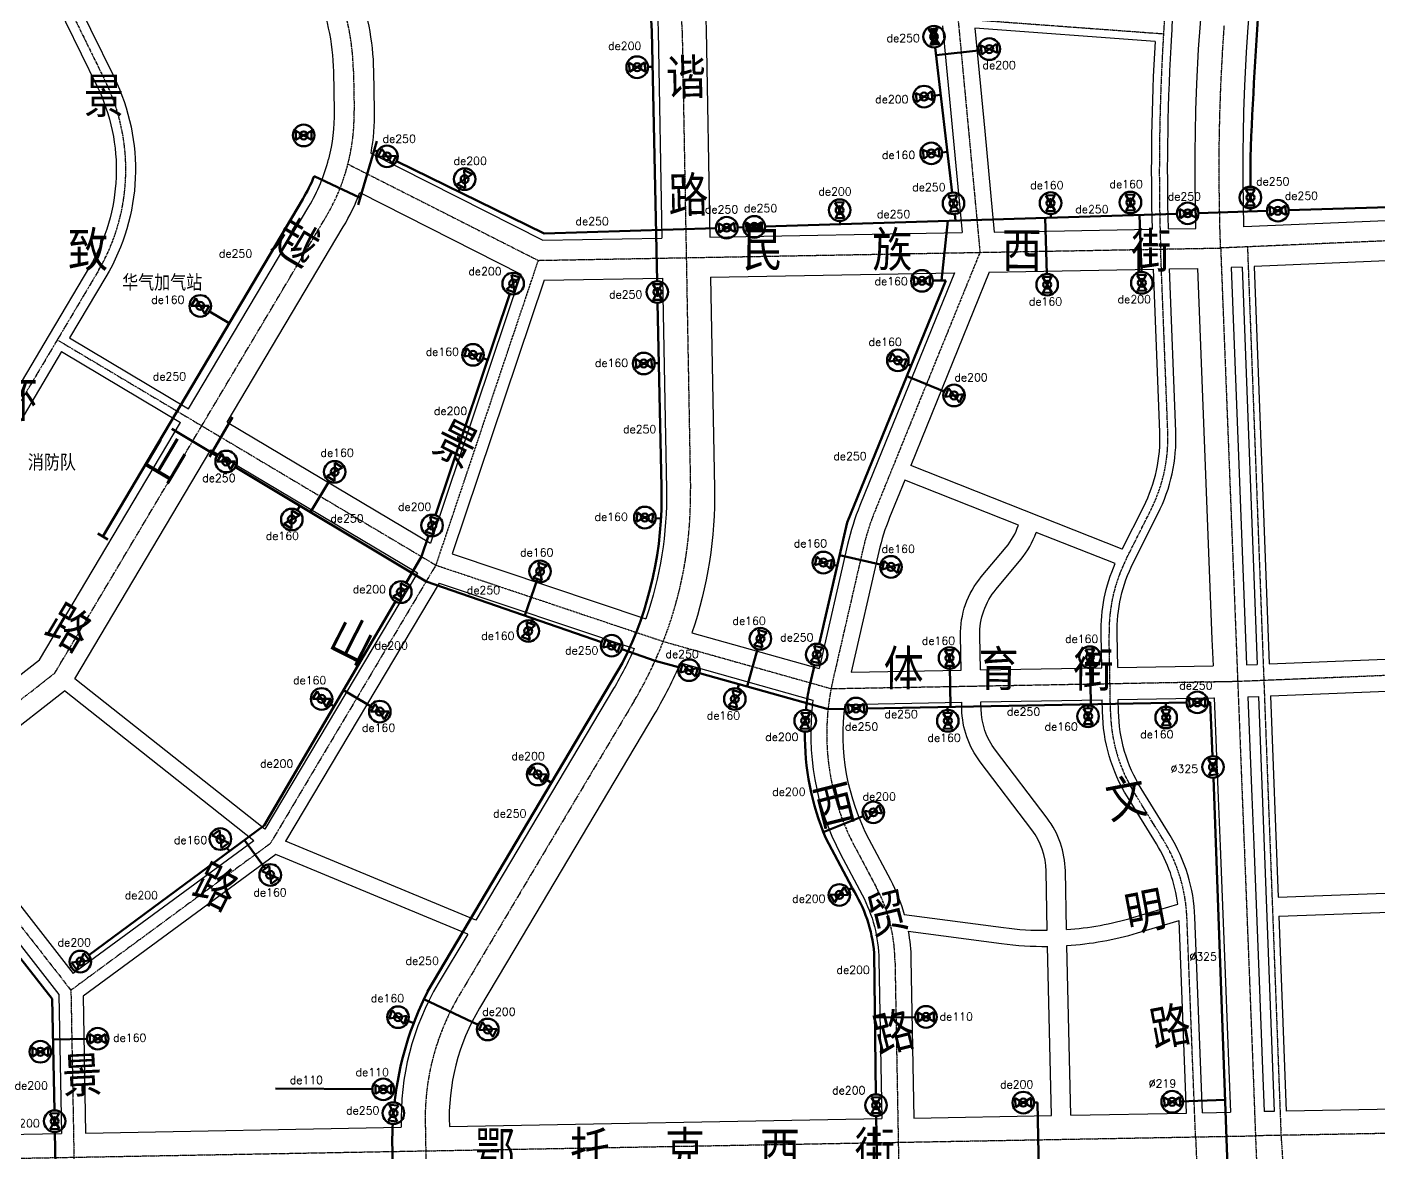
# Model space of a CAD drawing. Header units: millimetres. Extents: x 429861 to 37403537, y 4398138 to 8816131.
# Drawn here: x 434002 to 435691, y 4406158 to 4407564 of the extents above; entities that cross this region are included whole.
import ezdxf

# ---------------------------------------------------------------- set-up
doc = ezdxf.new("R2010")
doc.units = ezdxf.units.MM
doc.linetypes.add('CENTER', pattern=[2, 1.25, -0.25, 0.25, -0.25])
for name, color, linetype in [('中心线', 55, 'CENTER'), ('路名', 21, 'Continuous'), ('路网', 253, 'Continuous')]:
    doc.layers.add(name, color=color, linetype=linetype)
for name, color, linetype, lineweight in [('燃气周边建筑', 211, 'Continuous', 30), ('燃气标注(管)', 111, 'Continuous', 30), ('燃气标注(阀)', 2, 'Continuous', 30), ('燃气管(PE)', 5, 'Continuous', 100), ('燃气管(钢)', 1, 'Continuous', 100), ('燃气阀门(PE)', 6, 'Continuous', 50), ('燃气阀门(钢)', 3, 'Continuous', 50)]:
    doc.layers.add(name, color=color, linetype=linetype, lineweight=lineweight)
doc.styles.add('HZ', font='rs.shx', dxfattribs={"width": 0.8, "bigfont": 'hztxt.shx'})

# ---------------------------------------------------------------- blocks, each defined once
blk = doc.blocks.new('阀门PE')
at = {"layer": '燃气阀门(PE)'}
for p, q in [((-4.91, -2.83), (-4.91, 2.83)), ((-4.91, -2.83), (4.91, 2.83)), ((-4.91, 2.83), (4.91, -2.83)), ((4.91, 2.83), (4.91, -2.83))]:
    blk.add_line(p, q, dxfattribs=at)
for radius in [6.74, 2.47]:
    blk.add_circle((0, 0), radius, dxfattribs=at)
blk = doc.blocks.new('凝水缸PE')
at = {"layer": '燃气阀门(PE)'}
h = blk.add_hatch(dxfattribs=at)
h.set_pattern_fill('ANSI37', color=256, style=0)
h.set_pattern_definition([(45, (-494093.7521, -4411670.1049), (-1.12253201513, 1.12253201513), []), (135, (-494093.7521, -4411670.1049), (-1.12253201513, -1.12253201513), [])])
h.paths.add_polyline_path([(4.3, -2.5), (9.8, -5.7), (9.8, 5.7), (4.3, 2.5, -0.131568), (4.9, 0, -0.131568)])
h.paths.add_polyline_path([(-4.9, 0, -0.131568), (-4.3, 2.5), (-9.8, 5.7), (-9.8, -5.7), (-4.3, -2.5, -0.131568)])
h.paths.add_polyline_path([(0, 0), (4.3, 2.5, 0.577573), (-4.3, 2.5)])
h.paths.add_polyline_path([(4.3, -2.5), (0, 0), (-4.3, -2.5, 0.577573)])
at = {"layer": '燃气阀门(PE)', "xscale": 2, "yscale": 2, "zscale": 2}
blk.add_blockref('阀门PE', (0, 0), dxfattribs=at)
blk = doc.blocks.new('阀门钢')
at = {"layer": '燃气阀门(钢)'}
for p, q in [((-4.91, -2.83), (-4.91, 2.83)), ((-4.91, -2.83), (4.91, 2.83)), ((-4.91, 2.83), (4.91, -2.83)), ((4.91, 2.83), (4.91, -2.83))]:
    blk.add_line(p, q, dxfattribs=at)
for radius in [6.74, 2.47]:
    blk.add_circle((0, 0), radius, dxfattribs=at)

msp = doc.modelspace()

# ---------------------------------------------------------------- linework, layer by layer
at = {"layer": '中心线'}
for p, q in [((434040.6, 4407616.2), (434099.5, 4407496)), ((435421.4, 4407555.2), (435164.7, 4407574.1)), ((435164.7, 4407574.1), (435178.1, 4407431.9)), ((434820, 4407559.7), (434825.2, 4407276)), ((435495.3, 4407534.5), (435497.4, 4407566.1)), ((435493.1, 4407491.9), (435495.3, 4407534.5)), ((434409.4, 4407508.8), (434410.3, 4407459.4)), ((435492, 4407459.3), (435493.1, 4407491.9)), ((435491.3, 4407431.3), (435492, 4407459.3)), ((435178.1, 4407431.9), (435192.1, 4407282.6)), ((435491, 4407408.4), (435491.3, 4407431.3)), ((435490.9, 4407395.8), (435491, 4407408.4)), ((434402.5, 4407392.8), (434640.1, 4407272.6)), ((435490.9, 4407371.4), (435490.9, 4407395.8)), ((435492, 4407311.4), (435490.9, 4407371.4)), ((434219.9, 4407066), (434375.2, 4407327.1)), ((435492.8, 4407288), (435492, 4407311.4)), ((435894.5, 4407305.3), (435492.8, 4407288)), ((434640.1, 4407272.6), (435492.8, 4407288)), ((435192.1, 4407282.6), (435083.2, 4407014.5)), ((435426.8, 4407058.5), (435417.8, 4407286.9)), ((435492.8, 4407288), (435502.2, 4407049.2)), ((435526.3, 4407289.5), (435568.2, 4406179.8)), ((434640.1, 4407272.6), (434512.3, 4406892)), ((434640.1, 4407272.6), (434640.1, 4407272.6)), ((434825.2, 4407276), (434830.4, 4406987.1)), ((434089.9, 4407258.2), (434039.4, 4407173.3)), ((434039.4, 4407173.3), (433948.7, 4407020.9)), ((434039.4, 4407173.3), (434219.9, 4407066)), ((434036.2, 4406757.1), (434219.9, 4407066)), ((434219.9, 4407066), (434512.3, 4406892)), ((435502.2, 4407049.2), (435512, 4406800.6)), ((435083.2, 4407014.5), (435060.8, 4406959.1)), ((435374.7, 4406899.3), (435405.6, 4406960.7)), ((435046.3, 4406913.4), (435008.3, 4406748.2)), ((434512.3, 4406892), (434305.5, 4406544.3)), ((434512.3, 4406892), (434796.4, 4406796.7)), ((434796.4, 4406796.7), (435006.1, 4406737.8)), ((435355.2, 4406709.1), (435353.4, 4406805.8)), ((435512, 4406800.6), (435519.8, 4406602)), ((433856.7, 4406617.1), (434036.2, 4406757.1)), ((435514.1, 4406747), (435963.4, 4406765.3)), ((435006.1, 4406737.8), (435181, 4406740.9)), ((435181, 4406740.9), (435514.1, 4406747)), ((435484.1, 4406746.4), (435514.1, 4406747)), ((434760.2, 4406722.5), (434585.2, 4406428.3)), ((433856.7, 4406617.1), (434056.4, 4406361.1)), ((435421.1, 4406549), (435384.9, 4406607.8)), ((435519.8, 4406602), (435522.2, 4406542.2)), ((434305.5, 4406544.3), (434056.4, 4406361.1)), ((435035.7, 4406540.4), (435062.6, 4406489.6)), ((435522.2, 4406542.2), (435528.9, 4406372.5)), ((435461.5, 4406177.9), (435450.7, 4406452)), ((434585.2, 4406428.3), (434541.2, 4406354.3)), ((435085.9, 4406399.5), (435091.3, 4406101.2)), ((435528.9, 4406372.5), (435533.2, 4406262.2)), ((434056.4, 4406361.1), (434067.5, 4405750.1)), ((434056.4, 4406361.1), (434056.4, 4406361.1)), ((435533.2, 4406262.2), (435536.3, 4406179.2)), ((434499.1, 4406195.5), (434499.7, 4406160.5)), ((436008.8, 4406187.8), (435536.3, 4406179.3)), ((433576.6, 4406143.8), (435536.3, 4406179.3)), ((435461.5, 4406177.9), (435468, 4406012.2)), ((435536.3, 4406179.2), (435539.8, 4406094.4)), ((435568.2, 4406179.8), (435569.7, 4406158.3)), ((434499.7, 4406160.5), (434508.8, 4405659.5)), ((435569.7, 4406158.3), (435589.3, 4405662.3))]:
    msp.add_line(p, q, dxfattribs=at)
for centre, radius, start, end in [((434420.1, 4407552.5), 400, 1.0361, 31.2972), ((434109.4, 4407503.4), 300, 1.0361, 23.8029), ((438287, 4407382.9), 2870.8, 175.6882, 176.5577), ((438287, 4407382.9), 2870.8, 176.5577, 181.9201), ((433875, 4407386), 250, 329.259, 26.0961), ((434160.3, 4407454.9), 250, 345.6311, 1.0361), ((434160.3, 4407454.9), 250, 329.259, 345.6311), ((435226.9, 4407050.6), 200, 333.2935, 2.2556), ((434330.5, 4406978.1), 500, 338.722, 1.0361), ((435338.7, 4406846.2), 300, 157.8946, 167.0533), ((435553.4, 4406809.4), 200, 153.2935, 181.0361), ((434330.5, 4406978.1), 500, 329.259, 338.722), ((435300.7, 4406680.9), 300, 167.0533, 169.0723), ((435300.7, 4406680.9), 300, 169.0819, 207.9456), ((435555.1, 4406712.8), 200, 181.0361, 211.6461), ((435250.8, 4406444.1), 200, 2.2556, 31.6461), ((434885.9, 4406395.9), 200, 1.0361, 27.9456), ((434799, 4406200.9), 300, 149.259, 181.0361)]:
    msp.add_arc(centre, radius, start, end, dxfattribs=at)
at = {"layer": '燃气管(PE)'}
for p, q in [((434782.1, 4407558.9), (434788.8, 4407246.5)), ((435136.3, 4407538.6), (435157.4, 4407357.1)), ((435194, 4407535.3), (435137.4, 4407528.7)), ((434777.3, 4407514.2), (434783.4, 4407514.3)), ((435132.1, 4407478.2), (435143.2, 4407479.5)), ((434438.5, 4407421.4), (434415.3, 4407341.8)), ((434435.5, 4407410.2), (434439.2, 4407408.4)), ((435144.6, 4407407.3), (435151.5, 4407408.1)), ((435530, 4407364.5), (435530, 4407401.1)), ((434463.3, 4407396.5), (434647.5, 4407306.3)), ((434360.4, 4407377.7), (434417.9, 4407350.7)), ((434543.9, 4407365.2), (434540.7, 4407358.6)), ((434923.5, 4407314.8), (435438.2, 4407330.8)), ((435160.6, 4407330.3), (435161.5, 4407322.2)), ((435280.7, 4407330.6), (435280.8, 4407326)), ((435380.6, 4407331.5), (435380.6, 4407329.1)), ((435465.1, 4407331.7), (435550.8, 4407334.3)), ((435530.1, 4407333.7), (435530.1, 4407337.6)), ((435577.7, 4407335.2), (435761.2, 4407340.9)), ((434889.3, 4407313.8), (434896.6, 4407314)), ((435017.2, 4407321.8), (435017.3, 4407317.8)), ((435152, 4407321.9), (435143.9, 4407247.5)), ((435275.7, 4407255.6), (435273.5, 4407325.7)), ((435393.8, 4407258), (435391.6, 4407329.4)), ((434647.5, 4407306.3), (434862.4, 4407312.9)), ((435026.1, 4406945.3), (435149.3, 4407247.6)), ((435133, 4407247.3), (435149.3, 4407247.6)), ((434604.6, 4407230.8), (434511.8, 4406954.2)), ((434789.4, 4407219.6), (434794.3, 4406989.4)), ((434229.6, 4407208.8), (434254, 4407194.3)), ((434571.4, 4407150.3), (434577, 4407148.5)), ((434785.5, 4407144.1), (434791, 4407144.2)), ((435147.2, 4407108.9), (435100.6, 4407127.9)), ((435102, 4407142.6), (435105.9, 4407141.1)), ((434229.6, 4407027.2), (434258.3, 4407076.7)), ((434238.8, 4407028.4), (434182.5, 4407062.2)), ((434500.1, 4406871.5), (434261.9, 4407014.5)), ((434379, 4406997), (434355.7, 4406958.2)), ((434339.3, 4406960.5), (434342.6, 4406966.1)), ((434786.9, 4406950.6), (434793.7, 4406950.3)), ((435026.1, 4406945.3), (434991.3, 4406793.4)), ((434090.2, 4406931.3), (434102.4, 4406924.1)), ((434503.3, 4406928.7), (434494.5, 4406902.6)), ((434494.5, 4406902.6), (434475.4, 4406870)), ((435009.7, 4406892.2), (435013.7, 4406891.3)), ((435071.3, 4406892), (435016.8, 4406904.6)), ((434639.3, 4406874.8), (434623.4, 4406828.9)), ((434500.1, 4406871.5), (434719.3, 4406795.8)), ((434461.8, 4406846.7), (434297.8, 4406567)), ((434631, 4406819), (434633.3, 4406825.5)), ((434744.7, 4406787), (434786.3, 4406772.6)), ((434786.3, 4406772.6), (434815.6, 4406764.4)), ((434914.1, 4406787), (434901.2, 4406740.5)), ((434502.1, 4406359.6), (434745.7, 4406769.9)), ((434841.6, 4406757.1), (435002.3, 4406712.3)), ((434985.2, 4406767.2), (434978.2, 4406736.8)), ((435154.3, 4406766.2), (435155.2, 4406715)), ((435329.8, 4406767.3), (435330.7, 4406718.2)), ((434889.5, 4406737.8), (434891, 4406743.3)), ((434433.8, 4406714.1), (434396.8, 4406735.8)), ((434381.2, 4406718.1), (434385, 4406715.8)), ((435002.3, 4406712.3), (435023.9, 4406712.6)), ((435050.9, 4406713.1), (435450.1, 4406720.4)), ((435151.8, 4406707.4), (435151.7, 4406715)), ((435327.1, 4406713.1), (435327, 4406718.1)), ((435424.5, 4406711.5), (435424.4, 4406719.9)), ((435477.1, 4406720.9), (435479.8, 4406720.9)), ((435479.8, 4406720.9), (435482.6, 4406653.4)), ((434648, 4406625.6), (434656.9, 4406620.3)), ((435046.4, 4406578.3), (434996.4, 4406558.6)), ((434079, 4406404.9), (434297.8, 4406567)), ((433875.5, 4406550.5), (434033.1, 4406350.5)), ((434251.2, 4406539), (434254.4, 4406534.8)), ((434299.6, 4406512.9), (434273.1, 4406548.7)), ((434999.5, 4406551.1), (435032.6, 4406488.8)), ((435028.2, 4406486.4), (435032.6, 4406488.8)), ((435060.1, 4406407.6), (435062.2, 4406231)), ((434033.1, 4406350.5), (434035.8, 4406211.1)), ((434565, 4406317.9), (434497.3, 4406349.8)), ((434474.2, 4406324), (434484.7, 4406320.1)), ((435111.2, 4406327.6), (435061.1, 4406327.1)), ((434076.5, 4406300.3), (434034.1, 4406299.5)), ((434031.7, 4406284.6), (434034.4, 4406284.6)), ((434311.9, 4406238.4), (434433.1, 4406237.4)), ((434460.1, 4406237.2), (434462.8, 4406237.2)), ((435259.6, 4406221), (435264.1, 4406221.1)), ((435264.1, 4406221.1), (435265.6, 4406135.3)), ((435062.5, 4406204.1), (435063.8, 4406131.8)), ((434036.4, 4406184.1), (434037.7, 4406111.9)), ((434458.2, 4406159.8), (434459.2, 4406106.8))]:
    msp.add_line(p, q, dxfattribs=at)
at = {"layer": '燃气管(PE)', "flags": 128}
msp.add_lwpolyline([(434096.3, 4406927.7), (434346, 4407349, 0.035734), (434360.4, 4407377.7, 0.035734)], format="xyb", dxfattribs=at)
at = {"layer": '燃气管(PE)'}
for centre, radius, start, end in [((434369.2, 4407541.2), 413.3, 2.4646, 33.275), ((441855.9, 4407150.2), 6330.9, 175.79811, 177.72891), ((434332.5, 4406976.4), 461.9, 333.4414, 1.6155), ((435303.1, 4406679.9), 329.8, 170.0607, 174.5714), ((435303.1, 4406679.9), 329.8, 179.2535, 202.984), ((434873.2, 4406389.4), 187.8, 5.5584, 31.9337), ((434871.1, 4406173.7), 413.2, 153.2513, 173.4257), ((434871.1, 4406173.7), 413.2, 177.1628, 181.9303)]:
    msp.add_arc(centre, radius, start, end, dxfattribs=at)
at = {"layer": '燃气管(钢)'}
for p, q in [((435483.8, 4406626.4), (435514.6, 4405774.8)), ((435442, 4406222.1), (435498.3, 4406224.2))]:
    msp.add_line(p, q, dxfattribs=at)
at = {"layer": '路网', "ltscale": 0.2}
for p, q in [((435410.8, 4407546), (435185.9, 4407562.6)), ((435160.2, 4407257), (435064.7, 4407022)), ((435203.7, 4407257.8), (435105.6, 4407016.4)), ((435064.7, 4407022), (435042.2, 4406966.6)), ((435369.9, 4406912), (435105.6, 4407016.4)), ((435098.1, 4406997.9), (435079.3, 4406951.6)), ((435240.1, 4406941.7), (435098.1, 4406997.9)), ((435361.1, 4406893.9), (435262.5, 4406932.9)), ((434832.2, 4406807.4), (434991.2, 4406762.7)), ((434817.8, 4406769.9), (434983.5, 4406723.3)), ((434298.8, 4406562.3), (434061.1, 4406750.1)), ((434285, 4406547.8), (434048.3, 4406734.8)), ((434562.4, 4406448.6), (434324.7, 4406547.1)), ((434552.1, 4406431.3), (434312.3, 4406530.6)), ((435097.6, 4406455.8), (435221.6, 4406439.3)), ((435383.2, 4406451.9), (435439.3, 4406468.4)), ((435102.4, 4406435), (435219, 4406419.5)), ((435388.8, 4406432.7), (435440.8, 4406448)), ((434552.1, 4406431.3), (434515.4, 4406369.6)), ((434611, 4406413), (434567, 4406338.9))]:
    msp.add_line(p, q, dxfattribs=at)
at = {"layer": '路网', "ltscale": 2}
for p, q in [((435505.8, 4407263.6), (435514.2, 4407049.7)), ((435514.2, 4407049.7), (435524, 4406801.1)), ((435524, 4406801.1), (435525.3, 4406767.4)), ((435526.9, 4406727.5), (435531.8, 4406602.5)), ((435531.8, 4406602.5), (435534.2, 4406542.6)), ((435534.2, 4406542.6), (435540.9, 4406373)), ((435540.9, 4406373), (435545.2, 4406262.7)), ((435545.2, 4406262.7), (435547.2, 4406209.5))]:
    msp.add_line(p, q, dxfattribs=at)
for points in [[(435521.9, 4407314.3), (435520.9, 4407371.6), (435520.9, 4407395.7), (435521, 4407408.1), (435521.3, 4407430.7), (435521.9, 4407458.4), (435523.1, 4407490.6), (435525.2, 4407532.8), (435527.3, 4407563.9), (435529.9, 4407597.3), (435533.2, 4407632.3), (435538, 4407677.7), (435544.3, 4407736.4), (435553.9, 4407825.3), (435564.7, 4407926.6), (435571.4, 4407988.1), (435580.6, 4408074.6), (435591.6, 4408176.2), (435600.6, 4408263.1), (435610.3, 4408350.3), (435617.4, 4408416.8), (435624.7, 4408484.8), (435630.9, 4408543)], [(435462, 4407312.5), (435460.9, 4407371.1), (435460.9, 4407395.8), (435461, 4407408.7), (435461.3, 4407431.8), (435462, 4407460.2), (435463.2, 4407493.2), (435465.3, 4407536.3), (435467.5, 4407568.3), (435470.2, 4407602.4), (435473.5, 4407638.2), (435478.3, 4407684.1), (435484.7, 4407742.8), (435487, 4407765)], [(435886.4, 4407330), (435521.9, 4407314.3)], [(435875.7, 4407279.5), (435534.7, 4407264.8)], [(435519.7, 4407264.2), (435505.8, 4407263.6)], [(435519.7, 4407264.2), (435538.5, 4406768)], [(435534.7, 4407264.8), (435553.5, 4406768.6)], [(435553.5, 4406768.6), (435937.3, 4406784.3)], [(435525.3, 4406767.4), (435538.5, 4406768)], [(435555, 4406728.6), (435939.5, 4406744.3)], [(435484.5, 4406726.4), (435484.9, 4406726.4)], [(435484.9, 4406726.4), (435489.8, 4406600.8), (435492.2, 4406541), (435498.9, 4406371.3), (435503.2, 4406261.1), (435505.2, 4406208.7)], [(435526.9, 4406727.5), (435540, 4406728)], [(435540, 4406728), (435559.6, 4406209.7)], [(435555, 4406728.6), (435564.5, 4406477.4)], [(435564.5, 4406477.4), (435954, 4406491.9)], [(435565.4, 4406453.5), (435955.5, 4406467.9)], [(435565.4, 4406453.5), (435574.6, 4406210)], [(435983.7, 4406217.4), (435574.6, 4406210)], [(435559.6, 4406209.7), (435547.2, 4406209.5)]]:
    msp.add_lwpolyline(points, dxfattribs=at)
at = {"layer": '路网', "ltscale": 0.2, "flags": 128}
for points in [[(434136.8, 4407859.3), (434073.6, 4407808.3, 0.350123), (434029.9, 4407611), (434088.8, 4407490.7, -0.253211), (434079.6, 4407264.4), (434029.1, 4407179.4)], [(434154.2, 4407842.5), (434088.7, 4407789.6, 0.350123), (434051.4, 4407621.5), (434110.3, 4407501.3, -0.253211), (434100.2, 4407252.1), (434054.8, 4407175.8)], [(434154.2, 4407842.5), (434300.4, 4407701.2, -0.097172), (434361, 4407614.4, -0.099667), (434384.4, 4407508.4), (434385.3, 4407458.9, -0.067319), (434378.3, 4407399)], [(435452, 4407764.4), (435434.3, 4407597.8, 0.00378), (435431.3, 4407554.6)], [(434739.9, 4407738.5, -0.127883), (434790, 4407559.2), (434794.7, 4407300.4)], [(434801.2, 4407751.6, -0.116372), (434850, 4407560.3), (434854.7, 4407301.5)], [(434413.1, 4407619.2, -0.086758), (434434.4, 4407509.3), (434435.3, 4407459.8, -0.048838), (434431, 4407406.4, -0.048838)], [(435431.3, 4407554.6, 0.02123), (435427.1, 4407311.8, 0.02123)], [(435410.8, 4407546, 0.020362), (435407.1, 4407311.5, 0.020362)], [(434203.5, 4407087.3), (434353.7, 4407339.9, 0.071559), (434378.3, 4407399)], [(434251.6, 4407070.4), (434396.7, 4407314.3, 0.043451), (434417.4, 4407357.3)], [(434795.6, 4407250.4), (434800.4, 4406986.6, -0.087701), (434774.8, 4406825, -0.087701)], [(434855.6, 4407251.5), (434860.4, 4406987.7, -0.086734), (434832.2, 4406807.4, -0.086734)], [(435364.2, 4406764.2), (435363.4, 4406806, -0.121645), (435383.6, 4406894.8), (435414.5, 4406956.2, 0.127048), (435436.8, 4407058.9), (435428.8, 4407261.9)], [(435369.9, 4406912), (435396.7, 4406965.2, 0.127048), (435416.8, 4407058.1), (435408.8, 4407261.5)], [(434029.1, 4407179.4), (433938.4, 4407027, -0.128155), (433835.1, 4406924.9, 0.455255), (433788.5, 4406685.1), (433831.9, 4406629.4)], [(434044.6, 4407158.6), (433959.1, 4407014.8, -0.128155), (433847.1, 4406904.2, 0.455255), (433807.4, 4406699.8), (433850.8, 4406644.2)], [(435042.2, 4406966.6, 0.039984), (435026.8, 4406917.9), (434991.2, 4406762.7)], [(435079.3, 4406951.6, 0.039984), (435065.8, 4406909), (435031.2, 4406758.2)], [(435168.6, 4406760.7), (435167.8, 4406803.6, -0.180081), (435193.7, 4406877.3), (435224.7, 4406914.4, 0.089939), (435240.1, 4406941.7, 0.089939)], [(435192.6, 4406761.1), (435191.8, 4406804, -0.180081), (435212.2, 4406861.9), (435243.1, 4406899, 0.087746), (435262.5, 4406932.9, 0.087746)], [(435344.2, 4406763.9), (435343.4, 4406805.6, -0.108474), (435361.1, 4406893.9, -0.108474)], [(434760.2, 4406787.7, -0.029875), (434734.4, 4406737.9), (434562.4, 4406448.6)], [(434817.8, 4406769.9, -0.033196), (434786, 4406707.2), (434611, 4406413)], [(434983.5, 4406723.3, 0.156412), (435018, 4406531), (435044.9, 4406480.2, -0.117957), (435065.9, 4406399.1), (435069.5, 4406200.8)], [(435439.3, 4406468.4, 0.106413), (435412.6, 4406543.8), (435376.3, 4406602.6, -0.134361), (435345.2, 4406709), (435344.9, 4406723.9)], [(435470.3, 4406208.1), (435460.7, 4406452.4, 0.128948), (435429.6, 4406554.3), (435393.4, 4406613.1, -0.134361), (435365.2, 4406709.3), (435364.9, 4406724.3)], [(435023.2, 4406718.1, 0.15644), (435053.4, 4406549.7), (435080.3, 4406499, -0.053076), (435097.6, 4406455.8, -0.053076)], [(435276.1, 4406436), (435274.8, 4406509.8, 0.159309), (435256.9, 4406561.5), (435192.3, 4406646.4, -0.159309), (435169.5, 4406712.2), (435169.3, 4406720.7)], [(435300.1, 4406436.9), (435298.8, 4406510.2, 0.159309), (435276, 4406576), (435211.4, 4406661, -0.159309), (435193.5, 4406712.6), (435193.3, 4406721.2)], [(435102.4, 4406435, -0.040126), (435105.9, 4406399.9), (435109.5, 4406201.5)]]:
    msp.add_lwpolyline(points, format="xyb", dxfattribs=at)
for points in [[(435145.4, 4407565.5), (435158.2, 4407430.1)], [(435185.9, 4407562.6), (435198, 4407433.8)], [(435198, 4407433.8), (435209.8, 4407307.9)], [(435158.2, 4407430.1), (435169.7, 4407307.2)], [(434431, 4407406.4), (434645.9, 4407297.7)], [(434417.4, 4407357.3), (434618.6, 4407255.5)], [(434645.9, 4407297.7), (434794.7, 4407300.4)], [(434854.7, 4407301.5), (435169.7, 4407307.2)], [(435209.8, 4407307.9), (435407.1, 4407311.5)], [(435427.1, 4407311.8), (435462, 4407312.5)], [(435428.8, 4407261.9), (435463.8, 4407262.5)], [(434618.6, 4407255.5), (434505.7, 4406919.3)], [(434647.6, 4407247.7), (434532.9, 4406906.2)], [(434647.6, 4407247.7), (434795.6, 4407250.4)], [(434855.6, 4407251.5), (435160.2, 4407257)], [(435203.7, 4407257.8), (435408.8, 4407261.5)], [(433850.8, 4406644.2), (434017.1, 4406773.9), (434193.3, 4407070.1)], [(434251.6, 4407070.4), (434505.7, 4406919.3)], [(434061.1, 4406750.1), (434231.1, 4407036)], [(434231.1, 4407036), (434489.2, 4406882.5)], [(434532.9, 4406906.2), (434774.8, 4406825)], [(434489.2, 4406882.5), (434298.8, 4406562.3)], [(434516.4, 4406869.6), (434324.7, 4406547.1)], [(434516.4, 4406869.6), (434760.2, 4406787.7)], [(435031.2, 4406758.2), (435168.6, 4406760.7)], [(435192.6, 4406761.1), (435344.2, 4406763.9)], [(435364.2, 4406764.2), (435483.3, 4406766.4)], [(433883.9, 4406606.6), (434048.3, 4406734.8)], [(435193.3, 4406721.2), (435344.9, 4406723.9)], [(435364.9, 4406724.3), (435484.9, 4406726.4)], [(435023.2, 4406718.1), (435169.3, 4406720.7)], [(433883.9, 4406606.6), (434059.3, 4406381.8)], [(433860.3, 4406588.2), (434041.5, 4406355.8), (434044.7, 4406182.3)], [(434285, 4406547.8), (434059.3, 4406381.8)], [(434312.3, 4406530.6), (434071.6, 4406353.6)], [(435450.3, 4406207.7), (435440.8, 4406448)], [(435281.6, 4406204.7), (435276.6, 4406416)], [(435305.6, 4406205.1), (435300.6, 4406416.9)], [(434071.6, 4406353.6), (434074.7, 4406182.8)], [(434529.2, 4406191.1), (435069.5, 4406200.8)], [(435109.5, 4406201.5), (435281.6, 4406204.7)], [(435305.6, 4406205.1), (435450.3, 4406207.7)], [(435470.3, 4406208.1), (435505.2, 4406208.7)], [(433595.1, 4406174.2), (434044.7, 4406182.3)], [(434074.7, 4406182.8), (434469.2, 4406190)]]:
    msp.add_lwpolyline(points, dxfattribs=at)
at = {"layer": '路网', "ltscale": 2}
msp.add_lwpolyline([(435463.8, 4407262.5), (435472.2, 4407048.1, 0.000058), (435472.2, 4407048), (435482, 4406799.4), (435483.3, 4406766.4)], format="xyb", dxfattribs=at)
at = {"layer": '路网', "ltscale": 0.2}
for points in [[(434054.8, 4407175.8), (434203.5, 4407087.3)], [(434054.8, 4407175.8), (434203.5, 4407087.3)], [(434044.6, 4407158.6), (434193.3, 4407070.1)]]:
    msp.add_lwpolyline(points, dxfattribs=at)
at = {"layer": '路网', "ltscale": 2}
msp.add_arc((435514.2, 4407049.7), 12, 182.2308, 182.2556, dxfattribs=at)
at = {"layer": '路网', "ltscale": 0.2}
for centre, radius, start, end in [((435272.9, 4406825.9), 390, 274.0118, 286.4304), ((435272.9, 4406825.9), 390, 262.447, 270.4846), ((435272.9, 4406825.9), 410, 262.447, 270.5198), ((435272.9, 4406825.9), 410, 273.8745, 286.4304), ((434799, 4406200.9), 330, 149.259, 181.9032), ((434799, 4406200.9), 270, 149.259, 182.0958)]:
    msp.add_arc(centre, radius, start, end, dxfattribs=at)

# ---------------------------------------------------------------- block references
at = {"layer": '燃气阀门(PE)'}
for p, rotation in [((435134.7, 4407552), 276.6451449144017), ((434910.1, 4407314.4), 1.792147484111732)]:
    msp.add_blockref('凝水缸PE', p, dxfattribs=dict(at, rotation=rotation))
for p, xscale, yscale, zscale, rotation in [((435203.7, 4407536.4), 1.999999999942789, 1.999999999942789, 1.999999999942789, 186.6451449158489), ((434763.8, 4407513.8), 1.99999999999466, 1.99999999999466, 1.99999999999466, 1.581215178371788), ((435122.3, 4407477.1), 1.999999999971416, 1.999999999971416, 1.999999999971416, 6.645144922888323), ((434451.3, 4407402.5), 2.000000000057356, 2.000000000057356, 2.000000000057356, 333.8819403931483), ((435131.2, 4407406.2), 2.000000000018708, 2.000000000018708, 2.000000000018708, 6.64514492010735), ((434548.3, 4407374), 1.999999999954859, 1.999999999954859, 1.999999999954859, 243.8819403991373), ((435530, 4407351.1), 2.000000000292411, 2.000000000292411, 2.000000000292411, 270.0844977949432), ((435016.8, 4407335.3), 1.999999999563166, 1.999999999563166, 1.999999999563166, 271.7813189684), ((435159, 4407343.7), 2.000000000401391, 2.000000000401391, 2.000000000401391, 276.6451449277488), ((435280.3, 4407344.1), 1.999999999563166, 1.999999999563166, 1.999999999563166, 271.7813189684), ((435380.1, 4407344.9), 1.999999999563166, 1.999999999563166, 1.999999999563166, 271.7813189684), ((435564.3, 4407334.6), 1.999999999994027, 1.999999999994028, 1.999999999994027, 1.781318962959045), ((435451.7, 4407331.3), 1.999999999994027, 1.999999999994027, 1.999999999994027, 1.781318962959045), ((434875.8, 4407313.4), 1.999999999997929, 1.999999999997929, 1.999999999997929, 1.781318966552912), ((434608.9, 4407243.6), 2.000000000294369, 2.000000000294369, 2.000000000294369, 251.462849518438), ((434789.1, 4407233.1), 2.000000000158002, 2.000000000158002, 2.000000000158002, 271.2207278390172), ((435119.6, 4407247), 2.000000000005907, 2.000000000005907, 2.000000000005907, 1.200372220164753), ((435276.1, 4407242.2), 2.000000000028602, 2.000000000028602, 2.000000000028602, 91.78131896798537), ((435394.3, 4407244.5), 2.000000000028602, 2.000000000028602, 2.000000000028602, 91.78131896798537), ((434218, 4407215.7), 1.99999999992437, 1.99999999992437, 1.99999999992437, 330.0191365854753), ((434558.7, 4407154.6), 2.000000000018102, 2.000000000018102, 2.000000000018102, 341.4628495210605), ((435089.5, 4407147.7), 2.000000000037396, 2.000000000037396, 2.000000000037396, 337.832442182494), ((434772.1, 4407143.8), 1.999999999995731, 1.999999999995731, 1.999999999995731, 1.220727777403794), ((435159.7, 4407103.9), 2.000000000103284, 2.000000000103284, 2.000000000103284, 157.8324421778612), ((434250.4, 4407021.4), 2.000000000061706, 2.000000000061706, 2.000000000061706, 329.0272221177408), ((434385.9, 4407008.5), 2.000000000121617, 2.000000000121617, 2.000000000121617, 239.0272221148813), ((434332.4, 4406949), 2.000000000121617, 2.000000000121617, 2.000000000121617, 59.02722211488128), ((434507.6, 4406941.5), 2.000000000294369, 2.000000000294369, 2.000000000294369, 251.462849518438), ((434773.4, 4406951.4), 1.999999999991102, 1.999999999991102, 1.999999999991102, 356.7538643606891), ((434996.5, 4406895.2), 1.999999999957208, 1.999999999957208, 1.999999999957208, 347.0609342719723), ((434642.5, 4406884.1), 2.000000000217249, 2.000000000217249, 2.000000000217249, 250.92663624337), ((435080.9, 4406889.8), 1.999999999879007, 1.999999999879007, 1.999999999879007, 167.0609342817235), ((434468.6, 4406858.3), 1.999999999968592, 1.999999999968592, 1.999999999968592, 59.62343149021478), ((434627.8, 4406809.7), 2.000000000065081, 2.000000000065081, 2.000000000065081, 70.92663625597791), ((434732, 4406791.4), 2.000000000035242, 2.000000000035242, 2.000000000035242, 340.9266362380385), ((434917.8, 4406800), 1.999999999677996, 1.999999999677996, 1.999999999677996, 254.3972130202678), ((434988.2, 4406780.3), 2.000000000105925, 2.000000000105925, 2.000000000105925, 257.060934283217), ((435154.1, 4406776), 1.99999999955291, 1.99999999955291, 1.99999999955291, 271.0378103976602), ((435329.6, 4406777.1), 1.99999999955291, 1.99999999955291, 1.99999999955291, 271.0378103976602), ((434828.6, 4406760.8), 2.00000000007953, 2.00000000007953, 2.00000000007953, 344.3972130286741), ((434369.6, 4406724.9), 1.999999999916953, 1.999999999916953, 1.999999999916953, 329.6264444741136), ((434885.9, 4406724.8), 2.00000000000125, 2.00000000000125, 2.00000000000125, 74.39721303670449), ((434442.3, 4406709.1), 1.999999999858089, 1.999999999858089, 1.999999999858089, 149.6264444769909), ((435037.4, 4406712.9), 2.000000000004802, 2.000000000004802, 2.000000000004802, 1.037810398780805), ((435463.6, 4406720.6), 2.000000000004341, 2.000000000004341, 2.000000000004341, 1.037810398051382), ((434973.8, 4406697.6), 1.999999999705058, 1.999999999705058, 1.999999999705058, 267.3414515505951), ((435152, 4406697.5), 2.000000000018495, 2.000000000018495, 2.000000000018495, 91.0378103974186), ((435327.2, 4406703.3), 2.000000000018495, 2.000000000018495, 2.000000000018495, 91.0378103974186), ((435424.7, 4406701.7), 2.000000000018495, 2.000000000018495, 2.000000000018495, 91.0378103974186), ((434639.5, 4406630.6), 2.000000000032164, 2.000000000032164, 2.000000000032164, 329.3005677206838), ((435058.9, 4406583.3), 1.999999999922808, 1.999999999922808, 1.999999999922808, 201.5821339104079), ((434243.2, 4406549.9), 2.000000000069421, 2.000000000069421, 2.000000000069421, 306.5323479472332), ((434305.4, 4406505.1), 1.999999999792224, 1.999999999792224, 1.999999999792224, 126.532347936514), ((435016.4, 4406480.1), 1.99999999985855, 1.99999999985855, 1.99999999985855, 28.13764426996375), ((434068.2, 4406396.9), 2.000000000000122, 2.000000000000122, 2.000000000000122, 36.53234794455339), ((434465.1, 4406327.5), 2.000000000038213, 2.000000000038213, 2.000000000038213, 339.2510033690451), ((435124.7, 4406327.8), 1.999999999984587, 1.999999999984587, 1.999999999984587, 180.6589512103292), ((434577.2, 4406312.1), 1.999999999780409, 1.999999999780409, 1.999999999780409, 154.7733822194651), ((434089.9, 4406300.6), 2.000000000027887, 2.000000000027887, 2.000000000027887, 181.1089047622581), ((434018.2, 4406284.3), 1.999999999996078, 1.999999999996078, 1.999999999996078, 1.108904758262504), ((435246.2, 4406220.8), 2.000000000003058, 2.000000000003058, 2.000000000003058, 0.9379001039134223), ((434459.3, 4406207.6), 2.000000000224703, 2.000000000224703, 2.000000000224703, 265.6366888829227), ((435062.3, 4406217.5), 2.000000000217402, 2.000000000217402, 2.000000000217402, 90.65895121025244), ((434036.1, 4406197.6), 1.999999999911493, 1.999999999911493, 1.999999999911493, 91.10890476232264)]:
    msp.add_blockref('阀门PE', p, dxfattribs=dict(at, xscale=xscale, yscale=yscale, zscale=zscale, rotation=rotation))
at = {"layer": '燃气阀门(PE)', "xscale": 2, "yscale": 2, "zscale": 2}
for p in [(434347.2, 4407428.6), (434446.6, 4406237.3)]:
    msp.add_blockref('阀门PE', p, dxfattribs=at)
at = {"layer": '燃气阀门(钢)'}
for p, xscale, yscale, zscale, rotation in [((435483.2, 4406639.9), 1.999999999626128, 1.999999999626128, 1.999999999626128, 272.3840804021314), ((435432.2, 4406221.8), 2.000000000006169, 2.000000000006169, 2.000000000006169, 0.9379001093582097)]:
    msp.add_blockref('阀门钢', p, dxfattribs=dict(at, xscale=xscale, yscale=yscale, zscale=zscale, rotation=rotation))

# ---------------------------------------------------------------- texts
at = {"layer": '燃气周边建筑', "style": 'HZ'}
for s, p in [('华气加气站', (434120.4, 4407234.6)), ('消防队', (434002.6, 4407010))]:
    msp.add_text(s, height=20, dxfattribs=at).set_placement(p)
at = {"layer": '燃气标注(管)', "style": 'HZ'}
for s, p in [('de250', (435063.4, 4407325.4)), ('de250', (435311.2, 4407331.4)), ('de250', (434686.8, 4407316.4)), ('de250', (434241.3, 4407276.1)), ('de250', (434158.7, 4407122.7)), ('de200', (434509.9, 4407079.5)), ('de250', (434746.2, 4407056.8)), ('de250', (435008.9, 4407023.1)), ('de250', (434380.5, 4406945.4)), ('de250', (434551, 4406855.8)), ('de200', (434435.8, 4406786.6)), ('de250', (435072.8, 4406700.9)), ('de250', (435225.8, 4406704)), ('de200', (434292.7, 4406639.1)), ('de200', (434932.6, 4406603.9)), ('de250', (434583.9, 4406576.8)), ('de200', (434123.6, 4406474.7)), ('de250', (434474.5, 4406392.8)), ('%%C325', (435453.8, 4406398.1)), ('de200', (435012.9, 4406381.5)), ('de110', (434329.8, 4406244)), ('de200', (433986, 4406237.1))]:
    msp.add_text(s, height=10, dxfattribs=at).set_placement(p)
at = {"layer": '燃气标注(阀)', "style": 'HZ'}
for s, p in [('de250', (435075.4, 4407545.2)), ('de200', (434727.5, 4407535.4)), ('de200', (435195.3, 4407511.4)), ('de200', (435061.2, 4407468.7)), ('de250', (434445.8, 4407419.4)), ('de200', (434534.5, 4407391.8)), ('de160', (435069.6, 4407399.2)), ('de250', (435107.5, 4407359)), ('de160', (435254.9, 4407361.5)), ('de160', (435353.9, 4407362.8)), ('de250', (435537.1, 4407366.2)), ('de200', (434990.2, 4407353.6)), ('de250', (435426.7, 4407347.4)), ('de250', (435572.9, 4407348.3)), ('de250', (434848.5, 4407331.3)), ('de250', (434897.2, 4407332.7)), ('de200', (434552.9, 4407253.9)), ('de160', (435060.4, 4407241.5)), ('de250', (434728.7, 4407225)), ('de200', (435364.1, 4407219)), ('de160', (434156.7, 4407218.5)), ('de160', (435253.2, 4407216.2)), ('de160', (434499.6, 4407153.4)), ('de160', (435052.9, 4407165.7)), ('de160', (434711, 4407139.5)), ('de200', (435160.2, 4407121.5)), ('de160', (434368.2, 4407027.3)), ('de250', (434220.5, 4406995.8)), ('de200', (434465, 4406959.9)), ('de160', (434710.6, 4406947.3)), ('de160', (434299.8, 4406923.6)), ('de160', (434617.6, 4406902.8)), ('de160', (434959.5, 4406914.2)), ('de160', (435069.2, 4406907.2)), ('de200', (434408.5, 4406856.9)), ('de160', (434882.9, 4406817.4)), ('de160', (434569, 4406798.7)), ('de250', (434942.5, 4406796.8)), ('de250', (434673.8, 4406780.4)), ('de160', (435119.5, 4406792.6)), ('de160', (435298.4, 4406794.9)), ('de250', (434799.2, 4406776)), ('de160', (434333.9, 4406743.2)), ('de250', (435441.1, 4406736.6)), ('de160', (434850.9, 4406699.2)), ('de160', (434420, 4406683.9)), ('de250', (435023.4, 4406685.3)), ('de160', (435272.8, 4406685.3)), ('de200', (434923.8, 4406672.4)), ('de160', (435126.5, 4406671.4)), ('de160', (435392.3, 4406675.7)), ('de200', (434606.8, 4406648.5)), ('%%C325', (435430.3, 4406632.7)), ('de200', (435045.5, 4406598)), ('de160', (434185.1, 4406543.7)), ('de160', (434284.4, 4406478.2)), ('de200', (434957.5, 4406470.3)), ('de200', (434039.8, 4406415.8)), ('de160', (434431.1, 4406346.1)), ('de200', (434570.3, 4406329.3)), ('de110', (435141.7, 4406323.2)), ('de160', (434109.1, 4406296.8)), ('de110', (434412.1, 4406253.8)), ('%%C219', (435403, 4406239.7)), ('de200', (435007.4, 4406231.1)), ('de200', (435217.2, 4406238.5)), ('de250', (434400.2, 4406206)), ('de200', (433975.9, 4406190))]:
    msp.add_text(s, height=10, dxfattribs=at).set_placement(p)
at = {"layer": '路名', "style": 'HZ'}
for s, rotation, p in [('谐', 1.38, (434800.6, 4407474.3)), ('路', 1.38, (434803.4, 4407327.1)), ('越', 329.3393, (434303.1, 4407284.6)), ('民   族   西   街', 359.8416, (434895.8, 4407259.8)), ('景', 333.0705, (434503.4, 4407031.6)), ('山', 329.3393, (434140.2, 4407015.5)), ('路', 329.3393, (434019.2, 4406803.7)), ('山', 333.0705, (434373.7, 4406785.8)), ('体  育  街', 359.6404, (435071.6, 4406736.8)), ('西', 14.1195, (434992.4, 4406560.7)), ('文', 10.8002, (435355.1, 4406569.8)), ('路', 333.0705, (434203.8, 4406477.9)), ('贸', 14.1195, (435058.2, 4406425.8)), ('明', 10.8002, (435378.7, 4406429)), ('路', 14.1195, (435066.3, 4406277)), ('路', 10.8002, (435410.2, 4406285.1)), ('景', 2.9796, (434046.9, 4406227.3))]:
    msp.add_text(s, height=50, rotation=rotation, dxfattribs=at).set_placement(p)
for s, p in [('景', (434072.6, 4407451.6)), ('致', (434052.8, 4407259.2)), ('环', (433965, 4407071.8)), ('鄂  托  克  西  街', (434561.5, 4406135.5))]:
    msp.add_text(s, height=50, dxfattribs=at).set_placement(p)

doc.saveas('drawing.dxf')
